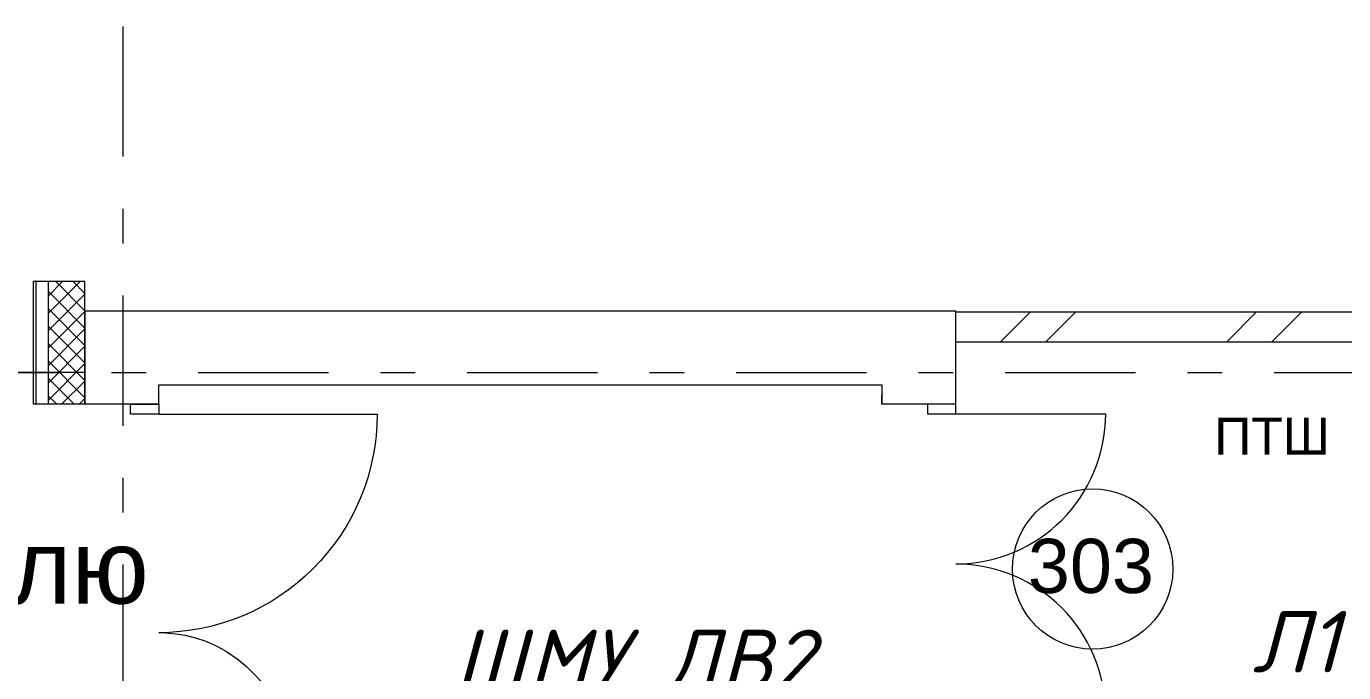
# Model space of a CAD drawing. Header units: millimetres. Extents: x 0 to 878967, y 0 to 534985.
# Drawn here: x 476674 to 482030, y 269214 to 271840 of the extents above; entities that cross this region are included whole.
import ezdxf
from ezdxf import colors
from ezdxf.entities.mleader import LeaderData, LeaderLine
from ezdxf.math import Vec2, Vec3

# ---------------------------------------------------------------- set-up
doc = ezdxf.new("R2010")
doc.units = ezdxf.units.MM
doc.linetypes.add('Штрихштриховая', pattern=[1093.611073, 529.166651, -211.666656, 141.111112, -211.666656])
for name, color, linetype in [('51312000', 7, 'Continuous'), ('PLAN_0_Asys', 7, 'Continuous'), ('АР- стена наружная', 7, 'Continuous'), ('АР-Осі', 7, 'Continuous'), ('перегородки', 7, 'Continuous'), ('Экспликация', 7, 'Continuous')]:
    doc.layers.add(name, color=color, linetype=linetype)
doc.layers.add('E_Позначення', color=7, linetype='Continuous', lineweight=15)
doc.layers.add('E_Розп. мережі', color=5, linetype='Continuous', lineweight=30)
doc.styles.add('ISO', font='isocpeui.ttf')
doc.styles.add('СГЕНЕРИР_СТИЛЬ_1', font='arial.ttf')

# ---------------------------------------------------------------- blocks, each defined once
blk = doc.blocks.new('+9450')
at = {"layer": '51312000', "color": 7, "linetype": 'Continuous', "lineweight": 20}
for p, q in [((-153.7, 8750), (-153.7, 8371.1)), ((3386.5, 8750), (-153.7, 8750)), ((3386.5, 8372.2), (3386.5, 8750)), ((146.3, 8371.1), (146.3, 8450)), ((146.3, 8450), (3086.5, 8450)), ((3086.5, 8450), (3086.5, 8372.2)), ((3086.5, 8372.2), (3086.5, 8409.2)), ((3086.5, 8372.2), (3086.5, 8409.2)), ((3086.5, 8372.2), (3086.5, 8409.2)), ((3386.5, 8372.2), (3386.5, 8409.2)), ((3386.5, 8372.2), (3386.5, 8409.2)), ((3386.5, 8372.2), (3386.5, 8409.2)), ((-153.7, 8371.1), (-153.7, 8408.1)), ((-153.7, 8371.1), (-153.7, 8408.1)), ((-153.7, 8371.1), (-153.7, 8408.1)), ((31.3, 8371.1), (-153.7, 8371.1)), ((31.3, 8371.1), (-153.7, 8371.1)), ((31.3, 8371.1), (-153.7, 8371.1)), ((146.3, 8371.1), (31.3, 8371.1)), ((146.3, 8371.1), (31.3, 8371.1)), ((146.3, 8371.1), (31.3, 8371.1)), ((146.3, 8371.1), (146.3, 8408.1)), ((146.3, 8371.1), (146.3, 8408.1)), ((146.3, 8371.1), (146.3, 8408.1)), ((3271.5, 8372.2), (3086.5, 8372.2)), ((3271.5, 8372.2), (3086.5, 8372.2)), ((3271.5, 8372.2), (3086.5, 8372.2)), ((3386.5, 8372.2), (3271.5, 8372.2)), ((3386.5, 8372.2), (3271.5, 8372.2)), ((3386.5, 8372.2), (3271.5, 8372.2)), ((146.3, 8331.1), (1034.3, 8331.1)), ((3386.5, 8332.2), (3996.5, 8332.2))]:
    blk.add_line(p, q, dxfattribs=at)
at = {"layer": '51312000', "color": 7, "linetype": 'Continuous', "lineweight": 18}
for p, q in [((31.3, 8331.1), (31.3, 8371.1)), ((31.3, 8371.1), (146.3, 8371.1)), ((146.3, 8371.1), (146.3, 8331.1)), ((3271.5, 8372.2), (3271.5, 8332.2)), ((3386.5, 8372.2), (3271.5, 8372.2)), ((3386.5, 8332.2), (3386.5, 8372.2)), ((146.3, 8331.1), (31.3, 8331.1)), ((3271.5, 8332.2), (3386.5, 8332.2))]:
    blk.add_line(p, q, dxfattribs=at)
at = {"layer": '51312000', "color": 7, "linetype": 'Continuous', "lineweight": 20, "extrusion": (0, 0, -1)}
for centre, major_axis, start_param, end_param in [((146.3, 8331.1), (-627.9, 627.9), 2.356194, 3.926991), ((146.3, 6911.1), (-376.2, 376.2), 0.785398, 2.356194)]:
    blk.add_ellipse(centre, major_axis=major_axis, ratio=1, start_param=start_param, end_param=end_param, dxfattribs=at)
at = {"layer": '51312000', "color": 7, "linetype": 'Continuous', "lineweight": 20}
for centre, start_param, end_param in [((3386.5, 8332.2), 3.926991, 5.497787), ((3386.5, 7112.2), 5.497787, 7.068583)]:
    blk.add_ellipse(centre, major_axis=(431.3, 431.3), ratio=1, start_param=start_param, end_param=end_param, dxfattribs=at)
at = {"layer": 'PLAN_0_Asys', "color": 7, "linetype": 'Штрихштриховая', "lineweight": 18}
blk.add_line((0, 9906.9), (0, -2146.6), dxfattribs=at)
at = {"layer": 'АР- стена наружная', "color": 7, "linetype": 'Continuous', "lineweight": 20}
for p, q in [((-363.7, 8870), (-363.7, 8371.1)), ((-153.7, 8870), (-363.7, 8870)), ((-153.7, 8371.1), (-153.7, 8870)), ((-353.7, 8371.1), (-363.7, 8371.1)), ((-303.7, 8371.1), (-353.7, 8371.1)), ((-153.7, 8371.1), (-303.7, 8371.1))]:
    blk.add_line(p, q, dxfattribs=at)
at = {"layer": 'АР- стена наружная', "color": 7, "linetype": 'Continuous', "lineweight": 18}
for p, q in [((-353.7, 8870), (-353.7, 8371.1)), ((-303.7, 8810.8), (-244.4, 8870)), ((-303.7, 8740), (-173.7, 8870)), ((-303.7, 8870), (-303.7, 8371.1)), ((-153.7, 8751.2), (-272.5, 8870)), ((-153.7, 8821.9), (-201.8, 8870)), ((-153.7, 8680.5), (-303.7, 8830.5)), ((-303.7, 8669.3), (-153.7, 8819.3)), ((-153.7, 8609.8), (-303.7, 8759.8)), ((-303.7, 8598.6), (-153.7, 8748.6)), ((-153.7, 8539.1), (-303.7, 8689.1)), ((-303.7, 8527.9), (-153.7, 8677.9)), ((-153.7, 8468.3), (-303.7, 8618.3)), ((-303.7, 8457.2), (-153.7, 8607.2)), ((-153.7, 8397.6), (-303.7, 8547.6)), ((-303.7, 8386.5), (-153.7, 8536.5)), ((-197.9, 8371.1), (-303.7, 8476.9)), ((-248.3, 8371.1), (-153.7, 8465.8)), ((-268.6, 8371.1), (-303.7, 8406.2)), ((-177.6, 8371.1), (-153.7, 8395.1))]:
    blk.add_line(p, q, dxfattribs=at)
at = {"layer": 'АР-Осі', "color": 7, "linetype": 'Штрихштриховая', "lineweight": 18}
blk.add_line((-786.6, 8500), (7293.7, 8500), dxfattribs=at)
at = {"layer": 'перегородки', "color": 7, "linetype": 'Continuous', "lineweight": 20}
for p, q in [((6700, 8745), (3386.4, 8745)), ((3386.4, 8745), (3386.4, 8625)), ((3386.4, 8625), (6700, 8625))]:
    blk.add_line(p, q, dxfattribs=at)
at = {"layer": 'перегородки', "color": 7, "linetype": 'Continuous', "lineweight": 18}
for p, q in [((3569.3, 8625), (3689.3, 8745)), ((3753.2, 8625), (3873.2, 8745)), ((4488.6, 8625), (4608.6, 8745)), ((4672.4, 8625), (4792.4, 8745))]:
    blk.add_line(p, q, dxfattribs=at)
at = {"layer": 'Экспликация', "color": 7, "linetype": 'Continuous', "lineweight": 20}
blk.add_line((-153.7, 8500), (-1647.3, 8500), dxfattribs=at)
blk.add_circle((3943.2, 7701.7), 325.9, dxfattribs=at)
at = {"color": 7, "style": 'СГЕНЕРИР_СТИЛЬ_1'}
for s, height, p in [('ПТШ', 150, (4437.7, 8166.7)), ('вихід на покрівлю', 300, (-3346.2, 7561.2))]:
    blk.add_text(s, height=height, dxfattribs=at).set_placement(p)
at = {"layer": 'Экспликация', "color": 7, "style": 'СГЕНЕРИР_СТИЛЬ_1'}
blk.add_text('303', height=220, dxfattribs=at).set_placement((3679.9, 7604.4))
blk = doc.blocks.new('_None')

msp = doc.modelspace()

# ---------------------------------------------------------------- block references
at = {"layer": 'E_Розп. мережі'}
msp.add_blockref('+9450', (477065.7, 261933.5), dxfattribs=at)

# ---------------------------------------------------------------- next in the draw order: leaders
at = {"layer": 'E_Позначення', "color": 7, "lineweight": 9}
ml = msp.add_multileader_mtext('Standard', dxfattribs=at)
ml.set_content('Л1', color=7, style='ISO')
ml.set_leader_properties()
ml.set_arrow_properties(name='NONE')
ml.build(insert=Vec2(0, 0))
ml.multileader.update_dxf_attribs({"has_text_frame": 1, "text_left_attachment_type": 7, "text_right_attachment_type": 8, "dogleg_length": 100, "arrow_head_size": 200})
ctx = ml.context
ctx.base_point, ctx.char_height, ctx.arrow_head_size, ctx.landing_gap_size, ctx.plane_origin = Vec3(481530.1, 269215), 250, 200, 100, Vec3(438152, 264098.9)
ctx.left_attachment, ctx.right_attachment, ctx.text_align_type = 7, 8, 2
notes = []
notes.append((ctx, [(0, (1, 1, 0), (482211.3, 269165), (-1, 0), 100, [(0, [(482995.2, 268803.4)], 0, [])])]))
ctx.mtext.insert, ctx.mtext.alignment, ctx.mtext.line_spacing_factor, ctx.mtext.flow_direction = Vec3(482011.3, 269465), 3, 0.72, 5
ctx.mtext.has_bg_fill, ctx.mtext.bg_color, ctx.mtext.bg_scale_factor, ctx.mtext.bg_transparency, ctx.mtext.use_window_bg_color = 1, -1027028792, 1.5, 0, 1
ml = msp.add_multileader_mtext('Standard', dxfattribs=at)
ml.set_content('ЩМУ ДВ2', color=7, style='ISO')
ml.set_leader_properties()
ml.set_arrow_properties(name='NONE')
ml.build(insert=Vec2(0, 0))
ml.multileader.update_dxf_attribs({"has_text_frame": 1, "text_left_attachment_type": 7, "text_right_attachment_type": 8, "dogleg_length": 100, "arrow_head_size": 200})
ctx = ml.context
ctx.base_point, ctx.char_height, ctx.arrow_head_size, ctx.landing_gap_size, ctx.plane_origin = Vec3(478262.6, 269088.8), 250, 200, 100, Vec3(436410, 263136.2)
ctx.left_attachment, ctx.right_attachment, ctx.text_align_type = 7, 8, 2
notes.append((ctx, [(0, (1, 1, 0), (480073, 269088.8), (-1, 0), 100, [(0, [(481253.2, 267840.6)], 0, [])])]))
ctx.mtext.insert, ctx.mtext.alignment, ctx.mtext.line_spacing_factor, ctx.mtext.flow_direction = Vec3(479873, 269388.8), 3, 0.72, 5
ctx.mtext.has_bg_fill, ctx.mtext.bg_color, ctx.mtext.bg_scale_factor, ctx.mtext.bg_transparency, ctx.mtext.use_window_bg_color = 1, -1027028792, 1.5, 0, 1
for ctx, leaders in notes:
    for number, flags, end, landing, length, lines in leaders:
        leader = LeaderData()
        leader.index, (leader.has_last_leader_line, leader.has_dogleg_vector, leader.attachment_direction) = number, flags
        leader.last_leader_point, leader.dogleg_vector, leader.dogleg_length = Vec3(end), Vec3(landing), length
        for number, points, colour, breaks in lines:
            line = LeaderLine()
            line.index, line.vertices, line.color, line.breaks = number, Vec3.list(points), colors.encode_raw_color(colour), breaks
            leader.lines.append(line)
        ctx.leaders.append(leader)

doc.saveas('drawing.dxf')
